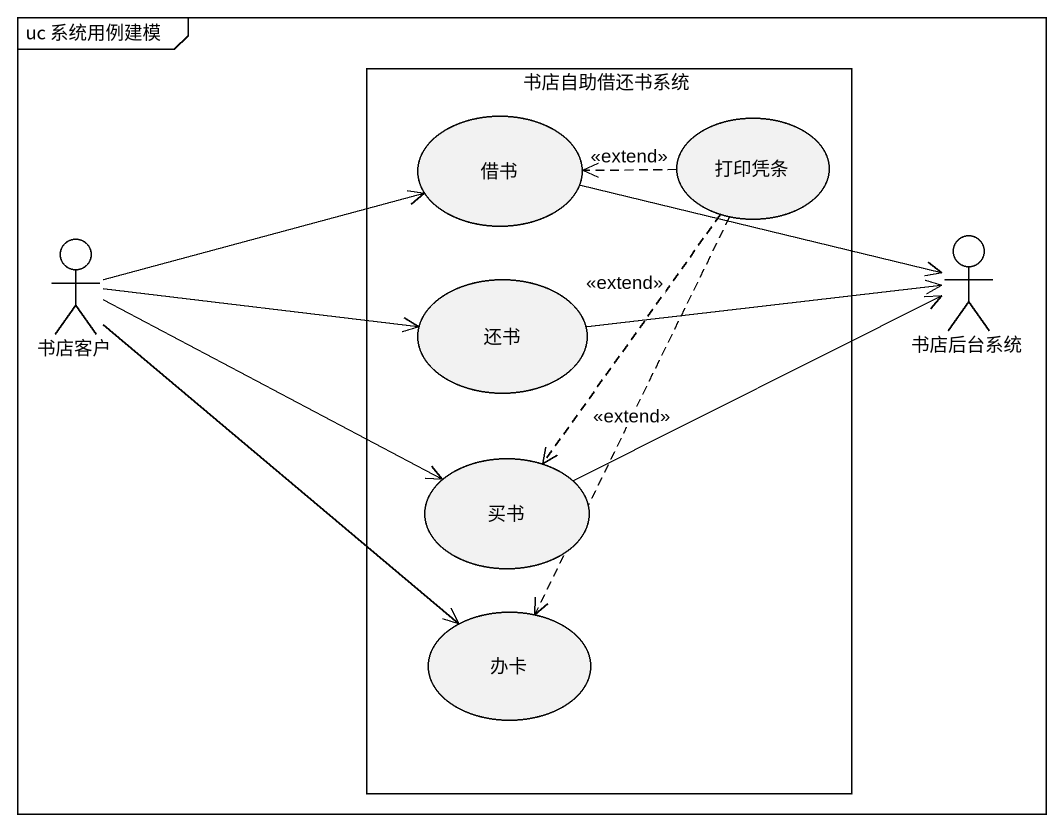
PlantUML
@startuml
mainframe uc 系统用例建模
rectangle 书店自助借还书系统 {
  usecase 借书
  usecase 打印凭条
  usecase 还书
  usecase 买书
  usecase 办卡
}
actor 书店客户
actor 书店后台系统
借书 -right-> 书店后台系统
打印凭条 .left.> 借书 : <<extend>>
打印凭条 ..> 买书 : <<extend>>
打印凭条 ..> 办卡 : <<extend>>
书店客户 -right-> 借书
书店客户 -right-> 还书
书店客户 -right-> 买书
书店客户 --> 办卡
还书 -right-> 书店后台系统
买书 -right-> 书店后台系统
@enduml
